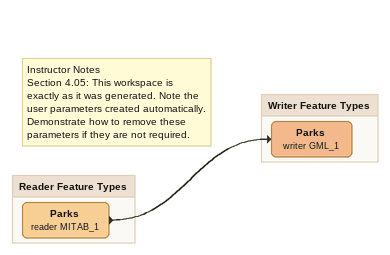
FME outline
Note: Instructor Notes / Section 4.05: This workspace is exactly as it was generated. Note the user parameters created automatically. / Demonstrate how to remove these parameters if they are not required.

Bookmark: Reader Feature Types
Parks (reader MITAB_1)
    -> Parks (writer GML_1)

Bookmark: Writer Feature Types
Parks (writer GML_1)
